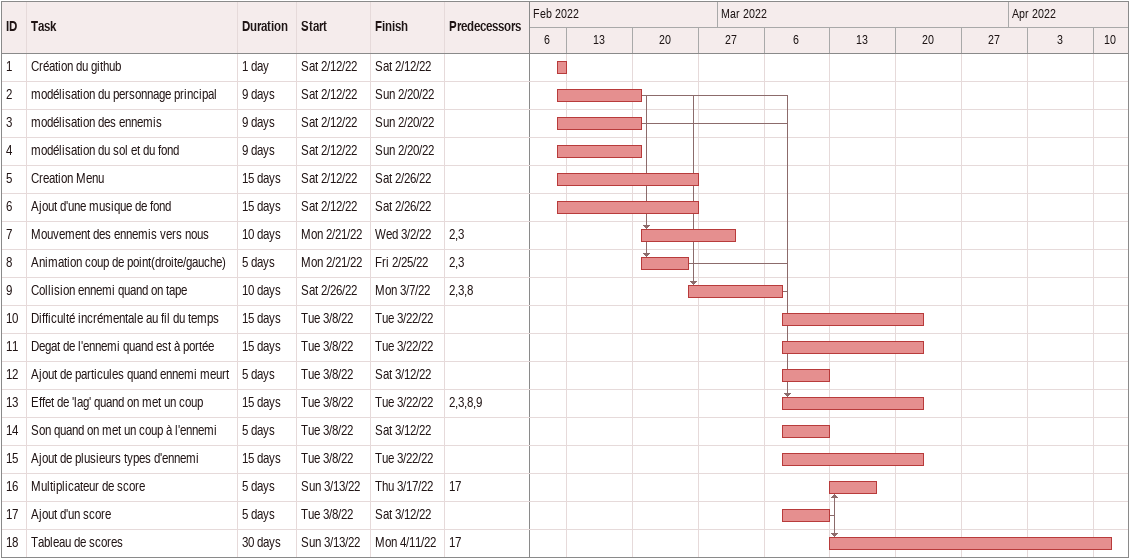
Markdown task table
| ID | Task | Duration | Start | Finish | Predecessors |
|---|---|---|---|---|---|
| 1 | Création du github | 1d | 2022-02-12 | 2022-02-12 |  |
| 2 | modélisation du personnage principal | 9d | 2022-02-12 | 2022-02-20 |  |
| 3 | modélisation des ennemis | 9d | 2022-02-12 | 2022-02-20 |  |
| 4 | modélisation du sol et du fond | 9d | 2022-02-12 | 2022-02-20 |  |
| 5 | Creation Menu | 15d | 2022-02-12 | 2022-02-26 |  |
| 6 | Ajout d'une musique de fond | 15d | 2022-02-12 | 2022-02-26 |  |
| 7 | Mouvement des ennemis vers nous | 10d | 2022-02-21 | 2022-03-02 | 2, 3 |
| 8 | Animation coup de point(droite/gauche) | 5d | 2022-02-21 | 2022-02-25 | 2, 3 |
| 9 | Collision ennemi quand on tape | 10d | 2022-02-26 | 2022-03-07 | 2, 3, 8 |
| 10 | Difficulté incrémentale au fil du temps | 15d | 2022-03-08 | 2022-03-22 |  |
| 11 | Degat de l'ennemi quand est à portée | 15d | 2022-03-08 | 2022-03-22 |  |
| 12 | Ajout de particules quand ennemi meurt | 5d | 2022-03-08 | 2022-03-12 |  |
| 13 | Effet de 'lag' quand on met un coup | 15d | 2022-03-08 | 2022-03-22 | 2, 3, 8, 9 |
| 14 | Son quand on met un coup à l'ennemi | 5d | 2022-03-08 | 2022-03-12 |  |
| 15 | Ajout de plusieurs types d'ennemi | 15d | 2022-03-08 | 2022-03-22 |  |
| 16 | Multiplicateur de score | 5d | 2022-03-13 | 2022-03-17 | 17 |
| 17 | Ajout d'un score | 5d | 2022-03-08 | 2022-03-12 |  |
| 18 | Tableau de scores | 30d | 2022-03-13 | 2022-04-11 | 17 |
